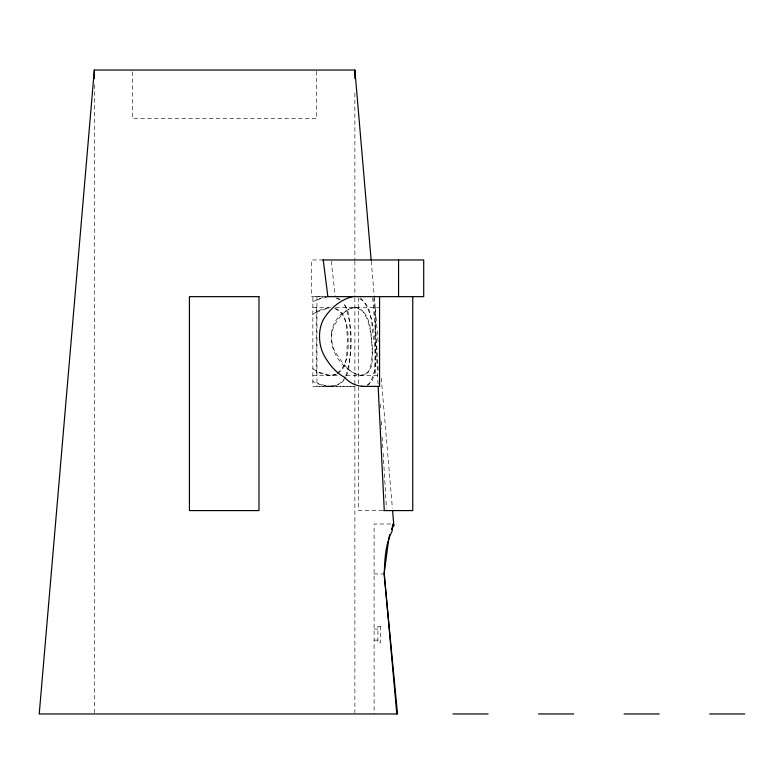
<?xml version="1.0" encoding="UTF-8"?>
<svg xmlns="http://www.w3.org/2000/svg" width="784" height="784" viewBox="0 0 784 784"><rect width="100%" height="100%" fill="white"/><g stroke="black" fill="none" stroke-linecap="round" stroke-linejoin="round"><path stroke-width="0.59" stroke-dasharray="3.92 2.94" d="M345.813 375.722C353.182 352.163 353.437 325.105 343.637 302.203M345.411 376.83C339.198 389.276 322.89 387.708 312.855 381.269M346.107 375.84L347.596 373.615A44.08 9.398 -90 0 0 350.566 342.422A43.933 9.369 -90 0 0 349.35 319.892L347.596 309.572L343.451 303.143M344.147 379.907C337.816 388.472 325.595 386.679 316.952 382.935M367.186 385.052L372.41 380.789L374.037 373.86A43.757 9.3 85 0 0 374.301 342.422C370.656 327.898 374.615 304.653 357.749 297.851M312.855 314.511L316.217 311.807L323.723 308.582L329.437 307.887M337.355 373.145C349.243 363.874 348.527 346.959 347.969 333.406C347.332 323.557 343.49 310.954 333.043 307.965M337.414 373.488C348.782 367.451 346.195 351.555 347.547 340.815C346.273 329.848 348.302 313.58 335.689 308.582M367.412 385.316L368.833 384.611C379.084 368.225 375.82 347.234 373.625 329.015C371.067 318.147 368.95 305.878 360.424 297.94M312.855 301.605L321.342 297.969L326.046 297.391M316.952 300.047L321.038 298.41L326.654 297.42M316.236 312.199L328.937 307.877M336.552 374.076C329.633 377.114 322.596 373.38 316.236 370.832M335.65 374.438C327.771 376.879 318.912 373.684 312.855 368.529M323.322 259.965L311.718 259.965L311.718 296.646L326.654 296.646M326.193 296.675L312.855 296.675L312.855 386.336L355.299 386.336M312.855 307.612L330.74 307.612M335.572 307.612L379.554 307.612M312.855 375.409L339.198 375.409M346.205 375.409L379.554 375.409M354.28 386.375L316.952 386.375L316.952 296.646M382.69 510.58L358.641 510.58L358.641 297.871M390.687 524.006L374.105 524.006L374.105 713.959M374.105 573.966L384.278 573.966M374.105 629.052L377.898 629.052M374.105 640.116L377.898 640.116M335.924 297.851L339.756 300.007M337.375 297.94L340.148 299.625M331.23 261.15L335.18 295.46M371.234 261.15L374.174 295.46M374.272 296.646L378.329 344.049M381.24 378.084L392.372 508.15M372.723 297.861L375.507 333.033L378.094 385.326M373.87 297.871L378.26 371.214M380.23 404.221L380.446 407.896M381.249 421.341L381.69 428.672M382.2 437.227L382.857 448.232M383.151 453.123L386.434 508.13M375.458 307.612L375.458 375.409M354.878 93.169L354.878 259.965M354.878 261.19L354.878 296.646M354.878 297.871L354.878 385.983M354.878 387.208L354.878 712.734M316.726 71.256L316.726 118.609L132.486 118.609L132.486 71.256M316.236 307.612L316.236 375.409M94.335 84.731L94.335 712.734M331.612 332.063C328.849 351.173 342.285 370.224 360.366 375.409L364.815 374.438L368.764 371.214L371.694 365.971A33.085 7.036 85 0 0 371.9 342.206C370.391 329.584 370.538 310.64 354.584 307.612L350.134 308.582C340.53 312.757 333.073 321.391 331.612 332.063M372.224 349.615C371.89 357.886 372.067 367.108 366.922 374.076C351.438 379.544 341.814 361.355 334.523 350.958A23.902 17.611 82.8 0 1 334.396 325.154C340.129 316.266 349.272 302.634 361.532 309.562C370.479 320.597 371.342 335.973 372.224 349.615M380.456 626.367L377.898 626.367L377.898 642.811L380.456 642.811L380.456 626.367"/><path stroke-width="1.18" d="M371.136 259.965L354.878 70.041L94.335 70.041L39.229 713.959L397.517 713.959L384.111 573.966L388.913 537.863M389.158 536.834L389.658 534.766M391.481 529.376L393.852 525.496L392.578 510.58M352.82 296.646C340.334 299.429 329.662 309.004 323.184 319.872A31.634 23.304 82.8 0 0 323.341 354.005C328.29 363.423 335.131 372.224 344.646 377.329C349.203 382.788 356.005 385.993 363.08 386.375M322.724 259.965L423.703 259.965L423.703 296.646L327.624 296.646M361.502 386.375L379.554 386.375L379.554 296.646M383.895 510.58L412.747 510.58L412.747 296.646M452.995 713.959L488.138 713.959M538.549 713.959L573.692 713.959M624.103 713.959L659.246 713.959M709.657 713.959L744.8 713.959M393.852 525.496L393.441 524.398A69.874 3.263 85.1 0 0 392.235 530.278L392.235 530.866C385.365 544.047 384.709 559.404 384.278 573.966L396.792 713.959M323.224 259.965L327.869 296.646M378.153 386.541L384.278 510.58M398.566 259.965L398.566 296.646M354.878 70.041L354.878 78.567M94.335 70.041L94.335 78.606M258.985 296.646L189.424 296.646L189.424 510.58L258.985 510.58L258.985 296.646"/></g></svg>
